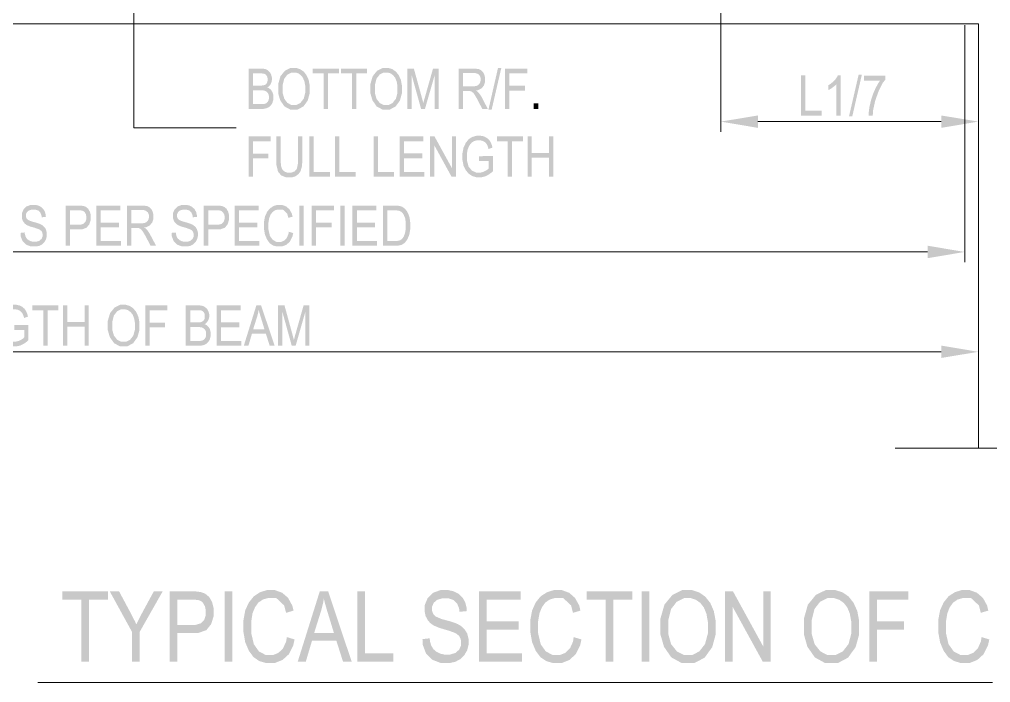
# Model space of a CAD drawing. Header units: millimetres. Extents: x 51.5 to 74.8, y 0.8 to 17.2.
# Drawn here: x 69.098 to 70.633, y 9.421 to 10.468 of the extents above; entities that cross this region are included whole.
import ezdxf

# ---------------------------------------------------------------- set-up
doc = ezdxf.new("R2010")
doc.units = ezdxf.units.MM
doc.layers.add('PDF_Geomertry', color=7, linetype='Continuous')
doc.layers.add('PDF_Solid Fills', color=7, linetype='Continuous')

msp = doc.modelspace()

# ---------------------------------------------------------------- hatches: boundary and pattern name
at = {"layer": 'PDF_Solid Fills', "transparency": 33554559}
h = msp.add_hatch(color=256, dxfattribs=at)
h.paths.add_polyline_path([(69.4604, 10.3269), (69.4604, 10.3905), (69.48, 10.3905), (69.4829, 10.3905), (69.4876, 10.3897), (69.4894, 10.3887), (69.4911, 10.3877), (69.494, 10.3849), (69.495, 10.383), (69.4961, 10.3811), (69.4972, 10.3766), (69.4972, 10.3743), (69.4972, 10.3722), (69.4963, 10.3681), (69.4954, 10.3665), (69.4944, 10.3647), (69.4916, 10.3619), (69.49, 10.3608), (69.4922, 10.3599), (69.4958, 10.3572), (69.497, 10.3552), (69.4983, 10.3531), (69.4997, 10.3483), (69.4997, 10.3454), (69.4997, 10.3424), (69.4984, 10.3374), (69.4973, 10.3352), (69.4961, 10.3331), (69.493, 10.3299), (69.4909, 10.329), (69.489, 10.328), (69.4836, 10.3269), (69.4802, 10.3269)])
h.paths.add_polyline_path([(69.4672, 10.3345), (69.4802, 10.3345), (69.4823, 10.3345), (69.4855, 10.3348), (69.4865, 10.3352), (69.488, 10.3358), (69.4902, 10.3377), (69.4911, 10.339), (69.4918, 10.3402), (69.4926, 10.3434), (69.4926, 10.3454), (69.4926, 10.3472), (69.4919, 10.3502), (69.4911, 10.3515), (69.4904, 10.3527), (69.4884, 10.3545), (69.4872, 10.3551), (69.4859, 10.3558), (69.4819, 10.3563), (69.4793, 10.3563), (69.4672, 10.3563)])
h.paths.add_polyline_path([(69.4672, 10.3638), (69.4786, 10.3638), (69.4808, 10.3638), (69.4838, 10.3641), (69.4848, 10.3644), (69.4862, 10.3648), (69.4883, 10.3663), (69.489, 10.3674), (69.4897, 10.3686), (69.4904, 10.3715), (69.4904, 10.3733), (69.4904, 10.3751), (69.4898, 10.3779), (69.4891, 10.379), (69.4884, 10.3801), (69.4866, 10.3818), (69.4855, 10.3822), (69.4845, 10.3826), (69.4805, 10.383), (69.4777, 10.383), (69.4672, 10.383)])
h = msp.add_hatch(color=256, dxfattribs=at)
h.paths.add_polyline_path([(69.5072, 10.3579), (69.5072, 10.3661), (69.5108, 10.3786), (69.5143, 10.3829), (69.5179, 10.3873), (69.5268, 10.3916), (69.5322, 10.3916), (69.5357, 10.3916), (69.5419, 10.3897), (69.5447, 10.3877), (69.5476, 10.3858), (69.552, 10.3801), (69.5537, 10.3763), (69.5554, 10.3727), (69.557, 10.3638), (69.557, 10.3587), (69.557, 10.3516), (69.5538, 10.3401), (69.5507, 10.3356), (69.547, 10.3308), (69.5379, 10.3259), (69.5322, 10.3259), (69.5263, 10.3259), (69.517, 10.3309), (69.5136, 10.3359), (69.5104, 10.3405), (69.5072, 10.3515)])
h.paths.add_polyline_path([(69.5143, 10.3577), (69.5143, 10.3519), (69.5169, 10.3429), (69.5194, 10.3395), (69.522, 10.3363), (69.5283, 10.333), (69.532, 10.333), (69.5359, 10.333), (69.5423, 10.3363), (69.5448, 10.3397), (69.5475, 10.3429), (69.55, 10.3526), (69.55, 10.3588), (69.55, 10.363), (69.5487, 10.3704), (69.5473, 10.3736), (69.5463, 10.3761), (69.5433, 10.3799), (69.5412, 10.3815), (69.5391, 10.383), (69.5347, 10.3844), (69.5322, 10.3844), (69.5283, 10.3844), (69.5219, 10.3812), (69.5193, 10.3779), (69.5168, 10.3747), (69.5143, 10.3647)])
for points in [[(69.5791, 10.3269), (69.5791, 10.383), (69.5619, 10.383), (69.5619, 10.3905), (69.6033, 10.3905), (69.6033, 10.383), (69.5861, 10.383), (69.5861, 10.3269)], [(69.6236, 10.3269), (69.6236, 10.383), (69.6065, 10.383), (69.6065, 10.3905), (69.6477, 10.3905), (69.6477, 10.383), (69.6305, 10.383), (69.6305, 10.3269)], [(69.7112, 10.3269), (69.7112, 10.3905), (69.7216, 10.3905), (69.734, 10.3455), (69.7365, 10.3361), (69.7369, 10.3379), (69.7383, 10.343), (69.7393, 10.3463), (69.7518, 10.3905), (69.7609, 10.3905), (69.7609, 10.3269), (69.7544, 10.3269), (69.7544, 10.3801), (69.7391, 10.3269), (69.733, 10.3269), (69.7179, 10.3811), (69.7179, 10.3269)], [(69.8658, 10.3269), (69.8658, 10.3905), (69.9009, 10.3905), (69.9009, 10.383), (69.8726, 10.383), (69.8726, 10.3634), (69.897, 10.3634), (69.897, 10.3559), (69.8726, 10.3559), (69.8726, 10.3269)], [(70.3333, 10.3165), (70.3333, 10.3799), (70.3402, 10.3799), (70.3402, 10.324), (70.3659, 10.324), (70.3659, 10.3165)], [(70.3957, 10.3165), (70.3893, 10.3165), (70.3893, 10.3662), (70.3882, 10.3648), (70.3851, 10.3622), (70.3833, 10.3609), (70.3815, 10.3595), (70.378, 10.3574), (70.3765, 10.3568), (70.3765, 10.3644), (70.3791, 10.3659), (70.3837, 10.3695), (70.3858, 10.3718), (70.3879, 10.374), (70.3907, 10.3781), (70.3915, 10.3802), (70.3957, 10.3802)], [(70.4327, 10.3716), (70.4327, 10.3793), (70.4665, 10.3793), (70.4665, 10.3731), (70.4626, 10.3683), (70.4561, 10.3555), (70.4532, 10.3476), (70.4504, 10.3397), (70.447, 10.3241), (70.4466, 10.3165), (70.44, 10.3165), (70.4401, 10.3204), (70.4413, 10.3297), (70.4426, 10.3351), (70.4437, 10.3404), (70.447, 10.3505), (70.4491, 10.3552), (70.4512, 10.3601), (70.4558, 10.3683), (70.4582, 10.3716)], [(69.4604, 10.2199), (69.4604, 10.2836), (69.4955, 10.2836), (69.4955, 10.2759), (69.4672, 10.2759), (69.4672, 10.2563), (69.4918, 10.2563), (69.4918, 10.2488), (69.4672, 10.2488), (69.4672, 10.2199)], [(69.5384, 10.2836), (69.5452, 10.2836), (69.5452, 10.2468), (69.5452, 10.2422), (69.5444, 10.2345), (69.5434, 10.2316), (69.5426, 10.2287), (69.5393, 10.224), (69.5369, 10.2223), (69.5345, 10.2205), (69.5286, 10.2188), (69.5248, 10.2188), (69.5197, 10.2188), (69.512, 10.2219), (69.5094, 10.2249), (69.5069, 10.228), (69.5043, 10.239), (69.5043, 10.2468), (69.5043, 10.2836), (69.5112, 10.2836), (69.5112, 10.2468), (69.5112, 10.2424), (69.5119, 10.2362), (69.5125, 10.2343), (69.5132, 10.2323), (69.5154, 10.2294), (69.5169, 10.2284), (69.5184, 10.2274), (69.5222, 10.2263), (69.5244, 10.2263), (69.528, 10.2263), (69.5334, 10.2284), (69.5351, 10.2305), (69.5368, 10.2326), (69.5384, 10.2408), (69.5384, 10.2468)], [(69.5565, 10.2199), (69.5565, 10.2836), (69.5634, 10.2836), (69.5634, 10.2274), (69.5891, 10.2274), (69.5891, 10.2199)], [(69.597, 10.2199), (69.597, 10.2836), (69.6038, 10.2836), (69.6038, 10.2274), (69.6297, 10.2274), (69.6297, 10.2199)], [(69.6579, 10.2199), (69.6579, 10.2836), (69.6647, 10.2836), (69.6647, 10.2274), (69.6904, 10.2274), (69.6904, 10.2199)], [(69.699, 10.2199), (69.699, 10.2836), (69.7366, 10.2836), (69.7366, 10.2759), (69.7058, 10.2759), (69.7058, 10.2566), (69.7347, 10.2566), (69.7347, 10.2491), (69.7058, 10.2491), (69.7058, 10.2274), (69.7379, 10.2274), (69.7379, 10.2199)], [(69.747, 10.2199), (69.747, 10.2836), (69.7541, 10.2836), (69.7816, 10.2336), (69.7816, 10.2836), (69.7882, 10.2836), (69.7882, 10.2199), (69.7811, 10.2199), (69.7537, 10.2698), (69.7537, 10.2199)], [(69.8244, 10.2448), (69.8244, 10.2523), (69.8465, 10.2524), (69.8465, 10.2287), (69.844, 10.2263), (69.8387, 10.2226), (69.8361, 10.2213), (69.8333, 10.2201), (69.8277, 10.2188), (69.8248, 10.2188), (69.8211, 10.2188), (69.8143, 10.2208), (69.8112, 10.2226), (69.8083, 10.2245), (69.8036, 10.2301), (69.8018, 10.2338), (69.8, 10.2374), (69.7983, 10.2462), (69.7983, 10.2513), (69.7983, 10.2566), (69.8, 10.2656), (69.8018, 10.2695), (69.8036, 10.2734), (69.8082, 10.2791), (69.8109, 10.2809), (69.8138, 10.2827), (69.8205, 10.2845), (69.8244, 10.2845), (69.8273, 10.2845), (69.8323, 10.2836), (69.8344, 10.2824), (69.8366, 10.2813), (69.8401, 10.2784), (69.8415, 10.2765), (69.8429, 10.2745), (69.845, 10.2691), (69.8457, 10.2658), (69.8395, 10.2637), (69.8388, 10.2663), (69.8373, 10.2704), (69.8363, 10.2716), (69.8354, 10.273), (69.8329, 10.2751), (69.8313, 10.2759), (69.8297, 10.2766), (69.8262, 10.2774), (69.8243, 10.2774), (69.8213, 10.2774), (69.8165, 10.2761), (69.8144, 10.2747), (69.8125, 10.2733), (69.8091, 10.269), (69.8079, 10.2661), (69.8066, 10.2631), (69.8054, 10.2561), (69.8054, 10.2519), (69.8054, 10.2455), (69.808, 10.2359), (69.8107, 10.2327), (69.8133, 10.2295), (69.8204, 10.2263), (69.8245, 10.2263), (69.8266, 10.2263), (69.8308, 10.2274), (69.833, 10.2284), (69.8351, 10.2294), (69.8386, 10.2316), (69.8398, 10.233), (69.8398, 10.2448)], [(69.87, 10.2199), (69.87, 10.2759), (69.8527, 10.2759), (69.8527, 10.2836), (69.894, 10.2836), (69.894, 10.2759), (69.8768, 10.2759), (69.8768, 10.2199)], [(69.9011, 10.2199), (69.9011, 10.2836), (69.9079, 10.2836), (69.9079, 10.2574), (69.9351, 10.2574), (69.9351, 10.2836), (69.9419, 10.2836), (69.9419, 10.2199), (69.9351, 10.2199), (69.9351, 10.2499), (69.9079, 10.2499), (69.9079, 10.2199)], [(69.1001, 10.1312), (69.1066, 10.1319), (69.1069, 10.1293), (69.1082, 10.1252), (69.109, 10.1237), (69.11, 10.1222), (69.1126, 10.1199), (69.1143, 10.119), (69.1159, 10.1181), (69.1198, 10.1172), (69.122, 10.1172), (69.1251, 10.1172), (69.1298, 10.1187), (69.1316, 10.1202), (69.1333, 10.1218), (69.135, 10.1256), (69.135, 10.128), (69.135, 10.1294), (69.1344, 10.1319), (69.1337, 10.133), (69.1332, 10.134), (69.1312, 10.1358), (69.13, 10.1365), (69.1287, 10.137), (69.1233, 10.139), (69.1193, 10.1402), (69.1155, 10.1412), (69.1102, 10.1434), (69.1087, 10.1445), (69.1072, 10.1456), (69.1047, 10.1484), (69.1038, 10.1501), (69.103, 10.1519), (69.1022, 10.1556), (69.1022, 10.1579), (69.1022, 10.1618), (69.1047, 10.168), (69.107, 10.1705), (69.1095, 10.1729), (69.1163, 10.1754), (69.1205, 10.1754), (69.1234, 10.1754), (69.1286, 10.1743), (69.1307, 10.1731), (69.1329, 10.1719), (69.1362, 10.1687), (69.1375, 10.1665), (69.1387, 10.1644), (69.14, 10.1593), (69.1401, 10.1565), (69.1334, 10.1558), (69.1332, 10.1588), (69.1313, 10.1634), (69.1297, 10.1649), (69.1282, 10.1665), (69.1237, 10.1679), (69.1208, 10.1679), (69.1179, 10.1679), (69.1134, 10.1666), (69.1118, 10.1654), (69.1102, 10.164), (69.1087, 10.1606), (69.1087, 10.1586), (69.1087, 10.1566), (69.1098, 10.1536), (69.1111, 10.1526), (69.1122, 10.1515), (69.1172, 10.1494), (69.1212, 10.1483), (69.1251, 10.1473), (69.1305, 10.1454), (69.132, 10.1447), (69.1344, 10.1434), (69.138, 10.1402), (69.1393, 10.1383), (69.1404, 10.1363), (69.1416, 10.1315), (69.1416, 10.1288), (69.1416, 10.1261), (69.1404, 10.1211), (69.1391, 10.1188), (69.1379, 10.1166), (69.1343, 10.1131), (69.1322, 10.112), (69.13, 10.1108), (69.1247, 10.1097), (69.1215, 10.1097), (69.1166, 10.1097), (69.109, 10.1126), (69.1061, 10.1155), (69.1033, 10.1184), (69.1002, 10.1262)], [(69.22, 10.1108), (69.22, 10.1743), (69.2576, 10.1743), (69.2576, 10.1668), (69.2269, 10.1668), (69.2269, 10.1473), (69.2557, 10.1473), (69.2557, 10.1398), (69.2269, 10.1398), (69.2269, 10.1183), (69.2588, 10.1183), (69.2588, 10.1108)], [(69.3388, 10.1312), (69.3454, 10.1319), (69.3457, 10.1293), (69.3468, 10.1252), (69.3477, 10.1237), (69.3487, 10.1222), (69.3513, 10.1199), (69.353, 10.119), (69.3547, 10.1181), (69.3586, 10.1172), (69.3607, 10.1172), (69.3638, 10.1172), (69.3686, 10.1187), (69.3702, 10.1202), (69.372, 10.1218), (69.3737, 10.1256), (69.3737, 10.128), (69.3737, 10.1294), (69.373, 10.1319), (69.3725, 10.133), (69.3718, 10.134), (69.37, 10.1358), (69.3687, 10.1365), (69.3675, 10.137), (69.362, 10.139), (69.3579, 10.1402), (69.3543, 10.1412), (69.349, 10.1434), (69.3475, 10.1445), (69.3459, 10.1456), (69.3434, 10.1484), (69.3426, 10.1501), (69.3418, 10.1519), (69.3408, 10.1556), (69.3408, 10.1579), (69.3408, 10.1618), (69.3433, 10.168), (69.3458, 10.1705), (69.3483, 10.1729), (69.3551, 10.1754), (69.3593, 10.1754), (69.3622, 10.1754), (69.3673, 10.1743), (69.3694, 10.1731), (69.3716, 10.1719), (69.375, 10.1687), (69.3762, 10.1665), (69.3775, 10.1644), (69.3787, 10.1593), (69.3787, 10.1565), (69.3722, 10.1558), (69.3719, 10.1588), (69.3701, 10.1634), (69.3684, 10.1649), (69.3669, 10.1665), (69.3623, 10.1679), (69.3595, 10.1679), (69.3566, 10.1679), (69.352, 10.1666), (69.3505, 10.1654), (69.349, 10.164), (69.3475, 10.1606), (69.3475, 10.1586), (69.3475, 10.1566), (69.3486, 10.1536), (69.3497, 10.1526), (69.3508, 10.1515), (69.3559, 10.1494), (69.36, 10.1483), (69.3637, 10.1473), (69.3691, 10.1454), (69.3708, 10.1447), (69.3732, 10.1434), (69.3768, 10.1402), (69.378, 10.1383), (69.3791, 10.1363), (69.3804, 10.1315), (69.3804, 10.1288), (69.3804, 10.1261), (69.3791, 10.1211), (69.3779, 10.1188), (69.3765, 10.1166), (69.373, 10.1131), (69.3708, 10.112), (69.3687, 10.1108), (69.3633, 10.1097), (69.3602, 10.1097), (69.3554, 10.1097), (69.3477, 10.1126), (69.3448, 10.1155), (69.3419, 10.1184), (69.339, 10.1262)], [(69.4384, 10.1108), (69.4384, 10.1743), (69.4762, 10.1743), (69.4762, 10.1668), (69.4454, 10.1668), (69.4454, 10.1473), (69.4741, 10.1473), (69.4741, 10.1398), (69.4454, 10.1398), (69.4454, 10.1183), (69.4773, 10.1183), (69.4773, 10.1108)], [(69.524, 10.133), (69.5309, 10.1309), (69.5297, 10.1255), (69.5257, 10.1176), (69.5229, 10.1149), (69.52, 10.1123), (69.513, 10.1097), (69.5088, 10.1097), (69.5052, 10.1097), (69.499, 10.1113), (69.4965, 10.1131), (69.4938, 10.1149), (69.4897, 10.1206), (69.488, 10.1245), (69.4863, 10.1284), (69.4847, 10.1376), (69.4847, 10.143), (69.4847, 10.1481), (69.4863, 10.157), (69.488, 10.1606), (69.4897, 10.1644), (69.4941, 10.1698), (69.4969, 10.1716), (69.4997, 10.1736), (69.5059, 10.1754), (69.5094, 10.1754), (69.5132, 10.1754), (69.5197, 10.173), (69.5225, 10.1706), (69.5251, 10.1683), (69.5288, 10.1615), (69.53, 10.1569), (69.5233, 10.1549), (69.5215, 10.1616), (69.5145, 10.1681), (69.5093, 10.1681), (69.5066, 10.1681), (69.5022, 10.1669), (69.5002, 10.1655), (69.4983, 10.1641), (69.4952, 10.1601), (69.4941, 10.1572), (69.493, 10.1544), (69.4918, 10.1473), (69.4918, 10.143), (69.4918, 10.1365), (69.4941, 10.1266), (69.4963, 10.1233), (69.4987, 10.1201), (69.5048, 10.1168), (69.5087, 10.1168), (69.5115, 10.1168), (69.5163, 10.1188), (69.5184, 10.1208), (69.5205, 10.1229), (69.5233, 10.129)], [(69.5601, 10.1108), (69.5601, 10.1743), (69.5954, 10.1743), (69.5954, 10.1668), (69.567, 10.1668), (69.567, 10.1472), (69.5915, 10.1472), (69.5915, 10.1397), (69.567, 10.1397), (69.567, 10.1108)], [(69.6245, 10.1108), (69.6245, 10.1743), (69.6622, 10.1743), (69.6622, 10.1668), (69.6315, 10.1668), (69.6315, 10.1473), (69.6602, 10.1473), (69.6602, 10.1398), (69.6315, 10.1398), (69.6315, 10.1183), (69.6634, 10.1183), (69.6634, 10.1108)], [(69.0905, 9.978), (69.0905, 9.9855), (69.1126, 9.9856), (69.1126, 9.9619), (69.1101, 9.9594), (69.1048, 9.9558), (69.1022, 9.9545), (69.0994, 9.9533), (69.0938, 9.952), (69.0909, 9.952), (69.0872, 9.952), (69.0804, 9.954), (69.0773, 9.9558), (69.0744, 9.9577), (69.0697, 9.9633), (69.0679, 9.967), (69.0661, 9.9706), (69.0644, 9.9794), (69.0644, 9.9845), (69.0644, 9.9898), (69.0662, 9.9988), (69.0679, 10.0027), (69.0697, 10.0066), (69.0743, 10.0123), (69.077, 10.0141), (69.08, 10.0159), (69.0866, 10.0177), (69.0905, 10.0177), (69.0934, 10.0177), (69.0984, 10.0166), (69.1005, 10.0156), (69.1027, 10.0145), (69.1062, 10.0116), (69.1076, 10.0097), (69.109, 10.0076), (69.1111, 10.0023), (69.1118, 9.999), (69.1057, 9.9968), (69.105, 9.9995), (69.1034, 10.0036), (69.1025, 10.0048), (69.1015, 10.0062), (69.099, 10.0083), (69.0975, 10.009), (69.0958, 10.0098), (69.0923, 10.0105), (69.0904, 10.0105), (69.0875, 10.0105), (69.0826, 10.0091), (69.0805, 10.0079), (69.0786, 10.0065), (69.0752, 10.0022), (69.074, 9.9993), (69.0727, 9.9963), (69.0715, 9.9893), (69.0715, 9.9851), (69.0715, 9.9787), (69.0741, 9.9691), (69.0768, 9.9659), (69.0794, 9.9627), (69.0865, 9.9595), (69.0907, 9.9595), (69.0927, 9.9595), (69.0969, 9.9605), (69.0991, 9.9615), (69.1012, 9.9624), (69.1047, 9.9648), (69.1059, 9.9662), (69.1059, 9.978)], [(69.1361, 9.9531), (69.1361, 10.0091), (69.1188, 10.0091), (69.1188, 10.0166), (69.1601, 10.0166), (69.1601, 10.0091), (69.1429, 10.0091), (69.1429, 9.9531)], [(69.1672, 9.9531), (69.1672, 10.0166), (69.174, 10.0166), (69.174, 9.9905), (69.2012, 9.9905), (69.2012, 10.0166), (69.208, 10.0166), (69.208, 9.9531), (69.2012, 9.9531), (69.2012, 9.983), (69.174, 9.983), (69.174, 9.9531)], [(69.2972, 9.9531), (69.2972, 10.0166), (69.3323, 10.0166), (69.3323, 10.0091), (69.3041, 10.0091), (69.3041, 9.9895), (69.3286, 9.9895), (69.3286, 9.982), (69.3041, 9.982), (69.3041, 9.9531)], [(69.4101, 9.9531), (69.4101, 10.0166), (69.4479, 10.0166), (69.4479, 10.0091), (69.417, 10.0091), (69.417, 9.9898), (69.4458, 9.9898), (69.4458, 9.9822), (69.417, 9.9822), (69.417, 9.9606), (69.449, 9.9606), (69.449, 9.9531)], [(69.5069, 9.9531), (69.5069, 10.0166), (69.5172, 10.0166), (69.5295, 9.9716), (69.532, 9.9622), (69.5325, 9.964), (69.5338, 9.9691), (69.5348, 9.9724), (69.5473, 10.0166), (69.5566, 10.0166), (69.5566, 9.9531), (69.55, 9.9531), (69.55, 10.0062), (69.5348, 9.9531), (69.5286, 9.9531), (69.5136, 10.0073), (69.5136, 9.9531)], [(69.1961, 9.454), (69.1961, 9.552), (69.1661, 9.552), (69.1661, 9.5652), (69.2383, 9.5652), (69.2383, 9.552), (69.2082, 9.552), (69.2082, 9.454)], [(69.2763, 9.454), (69.2763, 9.5011), (69.2411, 9.5652), (69.2558, 9.5652), (69.2737, 9.5318), (69.2763, 9.5268), (69.2811, 9.5174), (69.283, 9.513), (69.2851, 9.5173), (69.2901, 9.5272), (69.293, 9.5326), (69.3107, 9.5652), (69.3247, 9.5652), (69.2883, 9.5011), (69.2883, 9.454)], [(69.5209, 9.493), (69.533, 9.4893), (69.5311, 9.4799), (69.524, 9.4659), (69.519, 9.4613), (69.5138, 9.4568), (69.5016, 9.452), (69.4944, 9.452), (69.4882, 9.452), (69.4772, 9.4552), (69.4727, 9.4583), (69.4683, 9.4613), (69.4609, 9.4713), (69.458, 9.4781), (69.4551, 9.4849), (69.4523, 9.5011), (69.4523, 9.5104), (69.4523, 9.5195), (69.4551, 9.5351), (69.458, 9.5415), (69.4609, 9.5477), (69.4687, 9.5574), (69.4736, 9.5606), (69.4784, 9.5638), (69.4894, 9.5672), (69.4954, 9.5672), (69.502, 9.5672), (69.5134, 9.563), (69.5182, 9.559), (69.5229, 9.5548), (69.5295, 9.5427), (69.5315, 9.5348), (69.5197, 9.5313), (69.5166, 9.543), (69.5044, 9.5545), (69.4952, 9.5545), (69.4907, 9.5545), (69.4827, 9.5522), (69.4794, 9.5498), (69.4759, 9.5476), (69.4707, 9.5402), (69.4686, 9.5354), (69.4666, 9.5304), (69.4647, 9.5179), (69.4647, 9.5104), (69.4647, 9.499), (69.4687, 9.4818), (69.4727, 9.4761), (69.4768, 9.4704), (69.4875, 9.4647), (69.4941, 9.4647), (69.4991, 9.4647), (69.5076, 9.4681), (69.5112, 9.4716), (69.5148, 9.4752), (69.5197, 9.4858)], [(69.6322, 9.454), (69.6322, 9.5652), (69.6443, 9.5652), (69.6443, 9.4672), (69.6893, 9.4672), (69.6893, 9.454)], [(69.7352, 9.4898), (69.7466, 9.4911), (69.747, 9.4865), (69.7491, 9.4793), (69.7508, 9.4768), (69.7523, 9.4741), (69.757, 9.4699), (69.76, 9.4684), (69.763, 9.4669), (69.7697, 9.4654), (69.7734, 9.4654), (69.7788, 9.4654), (69.7873, 9.468), (69.7902, 9.4706), (69.7932, 9.4733), (69.7962, 9.4801), (69.7962, 9.4843), (69.7962, 9.4868), (69.7951, 9.4911), (69.794, 9.4929), (69.793, 9.4948), (69.7897, 9.4977), (69.7875, 9.499), (69.7854, 9.5001), (69.7759, 9.5034), (69.7686, 9.5055), (69.7622, 9.5074), (69.753, 9.5112), (69.7502, 9.5131), (69.7475, 9.5151), (69.7433, 9.5199), (69.7418, 9.523), (69.7402, 9.5259), (69.7387, 9.5327), (69.7387, 9.5365), (69.7387, 9.5433), (69.7432, 9.5543), (69.7475, 9.5586), (69.7518, 9.5629), (69.7636, 9.5672), (69.7709, 9.5672), (69.7761, 9.5672), (69.785, 9.5651), (69.7887, 9.5631), (69.7926, 9.5611), (69.7984, 9.5554), (69.8007, 9.5516), (69.8027, 9.5479), (69.805, 9.539), (69.8051, 9.534), (69.7936, 9.5329), (69.793, 9.5383), (69.7898, 9.5462), (69.787, 9.5488), (69.7843, 9.5515), (69.7763, 9.5541), (69.7713, 9.5541), (69.7662, 9.5541), (69.7584, 9.5518), (69.7557, 9.5495), (69.753, 9.5472), (69.7504, 9.5413), (69.7504, 9.5376), (69.7504, 9.5343), (69.7523, 9.5291), (69.7543, 9.5272), (69.7562, 9.5254), (69.7651, 9.5216), (69.772, 9.5197), (69.7788, 9.5179), (69.7883, 9.5147), (69.7911, 9.5134), (69.7952, 9.5112), (69.8015, 9.5056), (69.8037, 9.5022), (69.8058, 9.4987), (69.8079, 9.4904), (69.8079, 9.4856), (69.8079, 9.4808), (69.8057, 9.472), (69.8034, 9.4681), (69.8012, 9.4643), (69.7951, 9.4583), (69.7912, 9.4562), (69.7873, 9.4541), (69.7782, 9.452), (69.7727, 9.452), (69.7643, 9.452), (69.7508, 9.4572), (69.7457, 9.4623), (69.7407, 9.4673), (69.7355, 9.4812)], [(69.8245, 9.454), (69.8245, 9.5652), (69.8905, 9.5652), (69.8905, 9.552), (69.8366, 9.552), (69.8366, 9.5181), (69.887, 9.5181), (69.887, 9.5049), (69.8366, 9.5049), (69.8366, 9.4672), (69.8926, 9.4672), (69.8926, 9.454)], [(69.9741, 9.493), (69.9863, 9.4893), (69.9843, 9.4799), (69.9773, 9.4659), (69.9722, 9.4613), (69.9672, 9.4568), (69.955, 9.452), (69.9477, 9.452), (69.9413, 9.452), (69.9305, 9.4552), (69.9261, 9.4583), (69.9215, 9.4613), (69.9141, 9.4713), (69.9113, 9.4781), (69.9084, 9.4849), (69.9055, 9.5011), (69.9055, 9.5104), (69.9055, 9.5195), (69.9084, 9.5351), (69.9113, 9.5415), (69.9141, 9.5477), (69.9219, 9.5574), (69.9269, 9.5606), (69.9318, 9.5638), (69.9427, 9.5672), (69.9487, 9.5672), (69.9554, 9.5672), (69.9668, 9.563), (69.9715, 9.559), (69.9762, 9.5548), (69.9829, 9.5427), (69.9847, 9.5348), (69.9729, 9.5313), (69.97, 9.543), (69.9576, 9.5545), (69.9484, 9.5545), (69.9438, 9.5545), (69.9359, 9.5522), (69.9326, 9.5498), (69.9293, 9.5476), (69.924, 9.5402), (69.9219, 9.5354), (69.92, 9.5304), (69.9179, 9.5179), (69.9179, 9.5104), (69.9179, 9.499), (69.9219, 9.4818), (69.9259, 9.4761), (69.93, 9.4704), (69.9408, 9.4647), (69.9475, 9.4647), (69.9525, 9.4647), (69.9609, 9.4681), (69.9645, 9.4716), (69.9682, 9.4752), (69.973, 9.4858)], [(70.0247, 9.454), (70.0247, 9.552), (69.9945, 9.552), (69.9945, 9.5652), (70.0668, 9.5652), (70.0668, 9.552), (70.0366, 9.552), (70.0366, 9.454)], [(70.2134, 9.454), (70.2134, 9.5652), (70.2258, 9.5652), (70.2737, 9.4779), (70.2737, 9.5652), (70.2854, 9.5652), (70.2854, 9.454), (70.2729, 9.454), (70.225, 9.5412), (70.225, 9.454)], [(70.4412, 9.454), (70.4412, 9.5652), (70.5029, 9.5652), (70.5029, 9.552), (70.4533, 9.552), (70.4533, 9.5177), (70.4962, 9.5177), (70.4962, 9.5045), (70.4533, 9.5045), (70.4533, 9.454)], [(70.6186, 9.493), (70.6307, 9.4893), (70.6287, 9.4799), (70.6216, 9.4659), (70.6166, 9.4613), (70.6116, 9.4568), (70.5994, 9.452), (70.5922, 9.452), (70.5858, 9.452), (70.575, 9.4552), (70.5705, 9.4583), (70.5659, 9.4613), (70.5586, 9.4713), (70.5557, 9.4781), (70.5529, 9.4849), (70.55, 9.5011), (70.55, 9.5104), (70.55, 9.5195), (70.5529, 9.5351), (70.5557, 9.5415), (70.5586, 9.5477), (70.5663, 9.5574), (70.5712, 9.5606), (70.5762, 9.5638), (70.587, 9.5672), (70.5932, 9.5672), (70.5998, 9.5672), (70.6111, 9.563), (70.6159, 9.559), (70.6207, 9.5548), (70.6273, 9.5427), (70.6291, 9.5348), (70.6173, 9.5313), (70.6143, 9.543), (70.602, 9.5545), (70.5929, 9.5545), (70.5883, 9.5545), (70.5804, 9.5522), (70.577, 9.5498), (70.5737, 9.5476), (70.5683, 9.5402), (70.5663, 9.5354), (70.5644, 9.5304), (70.5623, 9.5179), (70.5623, 9.5104), (70.5623, 9.499), (70.5663, 9.4818), (70.5704, 9.4761), (70.5744, 9.4704), (70.5852, 9.4647), (70.5919, 9.4647), (70.5968, 9.4647), (70.6054, 9.4681), (70.609, 9.4716), (70.6126, 9.4752), (70.6173, 9.4858)]]:
    msp.add_hatch(color=256, dxfattribs=at).paths.add_polyline_path(points)
h = msp.add_hatch(color=256, dxfattribs=at)
h.paths.add_polyline_path([(69.6529, 10.3579), (69.6529, 10.3661), (69.6565, 10.3786), (69.66, 10.3829), (69.6636, 10.3873), (69.6725, 10.3916), (69.6779, 10.3916), (69.6813, 10.3916), (69.6876, 10.3897), (69.6904, 10.3877), (69.6933, 10.3858), (69.6977, 10.3801), (69.6994, 10.3763), (69.7011, 10.3727), (69.7027, 10.3638), (69.7027, 10.3587), (69.7027, 10.3516), (69.6995, 10.3401), (69.6963, 10.3356), (69.6927, 10.3308), (69.6836, 10.3259), (69.6777, 10.3259), (69.672, 10.3259), (69.6627, 10.3309), (69.6593, 10.3359), (69.6561, 10.3405), (69.6529, 10.3515)])
h.paths.add_polyline_path([(69.66, 10.3577), (69.66, 10.3519), (69.6625, 10.3429), (69.6651, 10.3395), (69.6677, 10.3363), (69.674, 10.333), (69.6777, 10.333), (69.6816, 10.333), (69.688, 10.3363), (69.6905, 10.3397), (69.6932, 10.3429), (69.6957, 10.3526), (69.6957, 10.3588), (69.6957, 10.363), (69.6944, 10.3704), (69.693, 10.3736), (69.692, 10.3761), (69.689, 10.3799), (69.6869, 10.3815), (69.6848, 10.383), (69.6804, 10.3844), (69.6779, 10.3844), (69.674, 10.3844), (69.6675, 10.3812), (69.665, 10.3779), (69.6625, 10.3747), (69.66, 10.3647)])
h = msp.add_hatch(color=256, dxfattribs=at)
h.paths.add_polyline_path([(69.7925, 10.3269), (69.7925, 10.3905), (69.8155, 10.3905), (69.8191, 10.3905), (69.8245, 10.3897), (69.8262, 10.3887), (69.828, 10.3879), (69.8308, 10.3849), (69.8319, 10.3829), (69.833, 10.3808), (69.8341, 10.3759), (69.8341, 10.3733), (69.8341, 10.3697), (69.8322, 10.3638), (69.8304, 10.3616), (69.8284, 10.3594), (69.823, 10.3565), (69.8194, 10.3559), (69.8209, 10.3551), (69.8232, 10.3533), (69.8238, 10.3524), (69.8254, 10.3505), (69.8282, 10.3465), (69.8293, 10.3443), (69.8384, 10.3269), (69.8297, 10.3269), (69.8227, 10.3402), (69.8207, 10.3441), (69.8176, 10.3493), (69.8166, 10.3506), (69.8157, 10.352), (69.8136, 10.3538), (69.8126, 10.3543), (69.8116, 10.3548), (69.809, 10.3552), (69.8073, 10.3552), (69.7993, 10.3552), (69.7993, 10.3269)])
h.paths.add_polyline_path([(69.7993, 10.3626), (69.8141, 10.3626), (69.8166, 10.3626), (69.8202, 10.3631), (69.8216, 10.3637), (69.8229, 10.3643), (69.8248, 10.3662), (69.8255, 10.3674), (69.8263, 10.3687), (69.827, 10.3716), (69.827, 10.3733), (69.827, 10.3756), (69.8257, 10.3794), (69.8243, 10.3808), (69.8227, 10.3822), (69.8186, 10.3836), (69.8158, 10.3836), (69.7993, 10.3836)])
h = msp.add_hatch(color=256, dxfattribs=at)
h.paths.add_polyline_path([(69.1712, 10.1108), (69.1712, 10.1743), (69.1909, 10.1743), (69.1944, 10.1743), (69.1995, 10.1737), (69.2011, 10.1731), (69.2034, 10.1723), (69.207, 10.1693), (69.2083, 10.1669), (69.2097, 10.1647), (69.2111, 10.1593), (69.2111, 10.1559), (69.2111, 10.1518), (69.2088, 10.1447), (69.2066, 10.142), (69.2044, 10.1393), (69.1969, 10.1366), (69.1915, 10.1366), (69.1782, 10.1366), (69.1782, 10.1108)])
h.paths.add_polyline_path([(69.1782, 10.1441), (69.1916, 10.1441), (69.1948, 10.1441), (69.1995, 10.1455), (69.2009, 10.1469), (69.2025, 10.1484), (69.204, 10.1527), (69.204, 10.1556), (69.204, 10.1576), (69.2033, 10.1608), (69.2025, 10.162), (69.2018, 10.1634), (69.2, 10.1652), (69.199, 10.1658), (69.1979, 10.1663), (69.1943, 10.1668), (69.1915, 10.1668), (69.1782, 10.1668)])
h = msp.add_hatch(color=256, dxfattribs=at)
h.paths.add_polyline_path([(69.2683, 10.1108), (69.2683, 10.1743), (69.2915, 10.1743), (69.2951, 10.1743), (69.3005, 10.1734), (69.3022, 10.1724), (69.3038, 10.1716), (69.3068, 10.1687), (69.3079, 10.1666), (69.309, 10.1645), (69.3101, 10.1597), (69.3101, 10.157), (69.3101, 10.1534), (69.3082, 10.1476), (69.3063, 10.1454), (69.3044, 10.1431), (69.299, 10.1402), (69.2954, 10.1397), (69.2969, 10.1388), (69.299, 10.137), (69.2998, 10.1362), (69.3013, 10.1343), (69.304, 10.1302), (69.3052, 10.128), (69.3143, 10.1108), (69.3057, 10.1108), (69.2987, 10.124), (69.2966, 10.1279), (69.2936, 10.133), (69.2926, 10.1344), (69.2915, 10.1358), (69.2895, 10.1376), (69.2886, 10.138), (69.2876, 10.1386), (69.285, 10.139), (69.2832, 10.139), (69.2752, 10.139), (69.2752, 10.1108)])
h.paths.add_polyline_path([(69.2752, 10.1463), (69.2901, 10.1463), (69.2926, 10.1463), (69.2962, 10.1469), (69.2975, 10.1474), (69.2987, 10.148), (69.3008, 10.1499), (69.3015, 10.1512), (69.3022, 10.1524), (69.303, 10.1554), (69.303, 10.157), (69.303, 10.1594), (69.3016, 10.1631), (69.3001, 10.1645), (69.2987, 10.1659), (69.2945, 10.1673), (69.2918, 10.1673), (69.2752, 10.1673)])
h = msp.add_hatch(color=256, dxfattribs=at)
h.paths.add_polyline_path([(69.3897, 10.1108), (69.3897, 10.1743), (69.4094, 10.1743), (69.4129, 10.1743), (69.418, 10.1737), (69.4195, 10.1731), (69.4219, 10.1723), (69.4255, 10.1693), (69.4268, 10.1669), (69.4282, 10.1647), (69.4295, 10.1593), (69.4295, 10.1559), (69.4295, 10.1518), (69.4273, 10.1447), (69.4251, 10.142), (69.4229, 10.1393), (69.4154, 10.1366), (69.41, 10.1366), (69.3966, 10.1366), (69.3966, 10.1108)])
h.paths.add_polyline_path([(69.3966, 10.1441), (69.4101, 10.1441), (69.4133, 10.1441), (69.418, 10.1455), (69.4195, 10.1469), (69.4209, 10.1484), (69.4225, 10.1527), (69.4225, 10.1556), (69.4225, 10.1576), (69.4218, 10.1608), (69.4209, 10.162), (69.4202, 10.1634), (69.4184, 10.1652), (69.4175, 10.1658), (69.4165, 10.1663), (69.4127, 10.1668), (69.41, 10.1668), (69.3966, 10.1668)])
h = msp.add_hatch(color=256, dxfattribs=at)
h.paths.add_polyline_path([(69.6729, 10.1108), (69.6729, 10.1743), (69.6908, 10.1743), (69.6941, 10.1743), (69.6993, 10.1737), (69.7009, 10.1731), (69.7033, 10.1723), (69.7072, 10.1695), (69.7088, 10.1676), (69.7105, 10.1655), (69.7132, 10.1605), (69.7141, 10.1574), (69.715, 10.1544), (69.7159, 10.147), (69.7159, 10.1429), (69.7159, 10.1374), (69.7144, 10.1283), (69.7127, 10.1245), (69.7112, 10.1208), (69.7072, 10.1154), (69.7047, 10.1138), (69.7022, 10.1123), (69.6957, 10.1108), (69.6916, 10.1108)])
h.paths.add_polyline_path([(69.6797, 10.1183), (69.6908, 10.1183), (69.6943, 10.1183), (69.6993, 10.1193), (69.7011, 10.1204), (69.7027, 10.1215), (69.7055, 10.1251), (69.7063, 10.1274), (69.7076, 10.1306), (69.7088, 10.1384), (69.7088, 10.143), (69.7088, 10.1477), (69.7076, 10.1554), (69.7062, 10.1581), (69.705, 10.1609), (69.7016, 10.1645), (69.6995, 10.1655), (69.6982, 10.1662), (69.6937, 10.1668), (69.6907, 10.1668), (69.6797, 10.1668)])
h = msp.add_hatch(color=256, dxfattribs=at)
h.paths.add_polyline_path([(69.238, 9.984), (69.238, 9.9922), (69.2416, 10.0047), (69.2452, 10.009), (69.2488, 10.0134), (69.2577, 10.0177), (69.263, 10.0177), (69.2665, 10.0177), (69.2727, 10.0158), (69.2757, 10.0138), (69.2784, 10.0119), (69.283, 10.0062), (69.2847, 10.0024), (69.2863, 9.9988), (69.288, 9.9899), (69.288, 9.9848), (69.288, 9.9777), (69.2847, 9.9662), (69.2815, 9.9618), (69.278, 9.9569), (69.2687, 9.952), (69.263, 9.952), (69.2572, 9.952), (69.248, 9.957), (69.2444, 9.962), (69.2412, 9.9666), (69.238, 9.9776)])
h.paths.add_polyline_path([(69.2451, 9.984), (69.2451, 9.978), (69.2477, 9.969), (69.2504, 9.9656), (69.2529, 9.9624), (69.2593, 9.9593), (69.263, 9.9593), (69.2668, 9.9593), (69.2732, 9.9624), (69.2758, 9.9658), (69.2783, 9.969), (69.2809, 9.9787), (69.2809, 9.9849), (69.2809, 9.9891), (69.2795, 9.9965), (69.2783, 9.9997), (69.2772, 10.0022), (69.2741, 10.0061), (69.272, 10.0076), (69.27, 10.0091), (69.2655, 10.0105), (69.2632, 10.0105), (69.2591, 10.0105), (69.2527, 10.0073), (69.2502, 10.0041), (69.2476, 10.0008), (69.2451, 9.9908)])
h = msp.add_hatch(color=256, dxfattribs=at)
h.paths.add_polyline_path([(69.3612, 9.9531), (69.3612, 10.0166), (69.3808, 10.0166), (69.3837, 10.0166), (69.3884, 10.0158), (69.3902, 10.0148), (69.3919, 10.0138), (69.3948, 10.0111), (69.3959, 10.0091), (69.397, 10.0072), (69.3982, 10.0029), (69.3982, 10.0005), (69.3982, 9.9983), (69.3972, 9.9943), (69.3962, 9.9926), (69.3952, 9.9908), (69.3926, 9.988), (69.3908, 9.9869), (69.3932, 9.9861), (69.3966, 9.9833), (69.398, 9.9813), (69.3993, 9.9793), (69.4005, 9.9744), (69.4005, 9.9715), (69.4005, 9.9687), (69.3994, 9.9636), (69.3982, 9.9613), (69.397, 9.9593), (69.3938, 9.9561), (69.3919, 9.9551), (69.39, 9.9541), (69.3845, 9.9531), (69.3811, 9.9531)])
h.paths.add_polyline_path([(69.3682, 9.9606), (69.3811, 9.9606), (69.3833, 9.9606), (69.3863, 9.9609), (69.3875, 9.9613), (69.3888, 9.9619), (69.3912, 9.9638), (69.3919, 9.9651), (69.3927, 9.9663), (69.3934, 9.9697), (69.3934, 9.9716), (69.3934, 9.9733), (69.3927, 9.9763), (69.392, 9.9776), (69.3912, 9.9788), (69.3893, 9.9806), (69.388, 9.9813), (69.3868, 9.9819), (69.3829, 9.9824), (69.3802, 9.9824), (69.3682, 9.9824)])
h.paths.add_polyline_path([(69.3682, 9.9899), (69.3794, 9.9899), (69.3816, 9.9899), (69.3848, 9.9902), (69.3857, 9.9905), (69.387, 9.9911), (69.3891, 9.9926), (69.3898, 9.9936), (69.3907, 9.9947), (69.3913, 9.9976), (69.3913, 9.9994), (69.3913, 10.0012), (69.3907, 10.004), (69.39, 10.0051), (69.3893, 10.0063), (69.3876, 10.0079), (69.3865, 10.0083), (69.3854, 10.0087), (69.3815, 10.0091), (69.3786, 10.0091), (69.3682, 10.0091)])
h = msp.add_hatch(color=256, dxfattribs=at)
h.paths.add_polyline_path([(69.4529, 9.9531), (69.4727, 10.0166), (69.4802, 10.0166), (69.5016, 9.9531), (69.4937, 9.9531), (69.4877, 9.9723), (69.4658, 9.9723), (69.4602, 9.9531)])
h.paths.add_polyline_path([(69.4677, 9.9791), (69.4855, 9.9791), (69.4801, 9.9968), (69.4788, 10.0008), (69.477, 10.0074), (69.4765, 10.0099), (69.4759, 10.0069), (69.4745, 10.0008), (69.4736, 9.9979)])
h = msp.add_hatch(color=256, dxfattribs=at)
h.paths.add_polyline_path([(69.3355, 9.454), (69.3355, 9.5652), (69.37, 9.5652), (69.3761, 9.5652), (69.385, 9.5641), (69.3879, 9.5631), (69.3918, 9.5616), (69.3982, 9.5563), (69.4005, 9.5524), (69.4027, 9.5486), (69.4051, 9.5388), (69.4051, 9.5331), (69.4051, 9.5256), (69.4013, 9.5134), (69.3975, 9.5087), (69.3937, 9.504), (69.3804, 9.4993), (69.3709, 9.4993), (69.3476, 9.4993), (69.3476, 9.454)])
h.paths.add_polyline_path([(69.3476, 9.5123), (69.3712, 9.5123), (69.3769, 9.5123), (69.3851, 9.5148), (69.3876, 9.5173), (69.3902, 9.5199), (69.3927, 9.5274), (69.3927, 9.5326), (69.3927, 9.5359), (69.3915, 9.5415), (69.3902, 9.5438), (69.389, 9.5462), (69.3859, 9.5495), (69.3841, 9.5504), (69.3823, 9.5512), (69.3758, 9.552), (69.3711, 9.552), (69.3476, 9.552)])
h = msp.add_hatch(color=256, dxfattribs=at)
h.paths.add_polyline_path([(69.538, 9.454), (69.5729, 9.5652), (69.5861, 9.5652), (69.6234, 9.454), (69.6097, 9.454), (69.599, 9.4876), (69.5607, 9.4876), (69.5508, 9.454)])
h.paths.add_polyline_path([(69.5641, 9.4997), (69.5952, 9.4997), (69.5858, 9.5305), (69.5836, 9.5376), (69.5804, 9.5491), (69.5793, 9.5536), (69.5784, 9.5481), (69.5759, 9.5376), (69.5743, 9.5323)])
h = msp.add_hatch(color=256, dxfattribs=at)
h.paths.add_polyline_path([(70.1112, 9.5081), (70.1112, 9.5223), (70.1175, 9.5443), (70.1237, 9.5519), (70.13, 9.5595), (70.1455, 9.5672), (70.155, 9.5672), (70.1609, 9.5672), (70.1719, 9.5637), (70.1769, 9.5604), (70.1819, 9.5569), (70.1898, 9.547), (70.1927, 9.5405), (70.1955, 9.534), (70.1984, 9.5184), (70.1984, 9.5095), (70.1984, 9.4972), (70.1929, 9.477), (70.1872, 9.4693), (70.1811, 9.4606), (70.1648, 9.452), (70.1548, 9.452), (70.1447, 9.452), (70.1284, 9.4609), (70.1223, 9.4697), (70.1168, 9.4776), (70.1112, 9.4969)])
h.paths.add_polyline_path([(70.1236, 9.5079), (70.1236, 9.4976), (70.128, 9.4818), (70.1326, 9.4761), (70.1372, 9.4704), (70.1483, 9.4647), (70.1547, 9.4647), (70.1613, 9.4647), (70.1726, 9.4704), (70.177, 9.4761), (70.1816, 9.4819), (70.1861, 9.4987), (70.1861, 9.5098), (70.1861, 9.517), (70.1838, 9.5298), (70.1815, 9.5355), (70.1797, 9.5398), (70.1743, 9.5468), (70.1707, 9.5494), (70.167, 9.5519), (70.1593, 9.5545), (70.155, 9.5545), (70.1482, 9.5545), (70.1368, 9.5488), (70.1325, 9.5431), (70.128, 9.5374), (70.1236, 9.5198)])
h = msp.add_hatch(color=256, dxfattribs=at)
h.paths.add_polyline_path([(70.3379, 9.5081), (70.3379, 9.5223), (70.3441, 9.5443), (70.3504, 9.5519), (70.3566, 9.5595), (70.3722, 9.5672), (70.3815, 9.5672), (70.3876, 9.5672), (70.3986, 9.5637), (70.4036, 9.5604), (70.4086, 9.5569), (70.4163, 9.547), (70.4193, 9.5405), (70.4222, 9.534), (70.4251, 9.5184), (70.4251, 9.5095), (70.4251, 9.4972), (70.4195, 9.477), (70.4138, 9.4693), (70.4077, 9.4606), (70.3915, 9.452), (70.3815, 9.452), (70.3713, 9.452), (70.3551, 9.4609), (70.349, 9.4697), (70.3434, 9.4776), (70.3379, 9.4969)])
h.paths.add_polyline_path([(70.3502, 9.5079), (70.3502, 9.4976), (70.3547, 9.4818), (70.3593, 9.4761), (70.3638, 9.4704), (70.3748, 9.4647), (70.3813, 9.4647), (70.388, 9.4647), (70.3993, 9.4704), (70.4037, 9.4761), (70.4083, 9.4819), (70.4127, 9.4987), (70.4127, 9.5098), (70.4127, 9.517), (70.4104, 9.5298), (70.4082, 9.5355), (70.4063, 9.5398), (70.4009, 9.5468), (70.3973, 9.5494), (70.3937, 9.5519), (70.3859, 9.5545), (70.3816, 9.5545), (70.3748, 9.5545), (70.3634, 9.5488), (70.359, 9.5431), (70.3545, 9.5374), (70.3502, 9.5198)])

# ---------------------------------------------------------------- linework, layer by layer
at = {"layer": 'PDF_Geomertry', "lineweight": 0}
for points in [[(72.9308, 10.4611), (70.9908, 10.4611), (70.9908, 9.7915), (70.8377, 9.7915), (70.82, 9.8404), (70.7843, 9.7426), (70.7665, 9.7915), (70.6134, 9.7915), (70.6134, 10.4611), (67.7658, 10.4611), (67.7658, 9.7915), (67.6127, 9.7915), (67.595, 9.8404), (67.5593, 9.7426), (67.5415, 9.7915), (67.3884, 9.7915), (67.3884, 10.8883), (70.8313, 10.8883), (73.308, 10.8883)], [(70.2065, 10.4808), (70.2065, 10.2909)], [(69.279, 10.4788), (69.279, 10.2972), (69.4407, 10.2972)], [(67.7658, 9.7915), (67.7658, 10.4611), (70.6134, 10.4611), (70.6134, 9.7915)], [(70.592, 10.4594), (70.592, 10.0852)], [(70.6134, 10.2909), (70.6134, 10.4452), (70.6134, 9.9276)], [(70.2065, 10.3069), (70.2065, 10.3069)], [(70.5547, 10.3069), (70.2652, 10.3069)], [(67.8744, 10.1011), (70.5333, 10.1011)], [(70.592, 10.1011), (70.592, 10.1011)], [(67.8245, 9.9434), (70.5547, 9.9434)], [(70.6134, 9.9434), (70.6134, 9.9434)], [(70.4818, 9.7915), (70.7665, 9.7915), (70.7843, 9.7426), (70.82, 9.8404), (70.8377, 9.7915), (71.1225, 9.7915)], [(69.1275, 9.4212), (69.1629, 9.4212), (69.2408, 9.4212), (69.3258, 9.4212), (69.4108, 9.4212), (69.4462, 9.4212), (69.5382, 9.4212), (69.6232, 9.4212), (69.6941, 9.4212), (69.7295, 9.4212), (69.8144, 9.4212), (69.8994, 9.4212), (69.9915, 9.4212), (70.0693, 9.4212), (70.1047, 9.4212), (70.204, 9.4212), (70.2959, 9.4212), (70.3313, 9.4212), (70.4305, 9.4212), (70.5084, 9.4212), (70.5438, 9.4212), (70.6358, 9.4212)]]:
    msp.add_lwpolyline(points, dxfattribs=at)
msp.add_lwpolyline([(70.6134, 10.4611), (70.6134, 10.4611)], close=True, dxfattribs=at)
at = {"layer": 'PDF_Solid Fills', "transparency": 33554559}
for points in [[(69.8394, 10.3259), (69.8545, 10.3916), (69.8445, 10.3259), (69.8597, 10.3916)], [(70.4091, 10.3154), (70.4243, 10.3811), (70.4143, 10.3154), (70.4294, 10.3811)], [(69.9108, 10.3269), (69.9108, 10.3359), (69.9182, 10.3269), (69.9182, 10.3359)], [(70.2652, 10.3166), (70.2652, 10.297), (70.2065, 10.3069)], [(70.5547, 10.297), (70.5547, 10.3166), (70.6134, 10.3069)], [(69.5408, 10.1108), (69.5408, 10.1743), (69.5476, 10.1108), (69.5476, 10.1743)], [(69.6055, 10.1108), (69.6055, 10.1743), (69.6123, 10.1108), (69.6123, 10.1743)], [(70.5333, 10.0913), (70.5333, 10.1109), (70.592, 10.1011)], [(70.5547, 9.9337), (70.5547, 9.9533), (70.6134, 9.9434)], [(69.4229, 9.454), (69.4229, 9.5652), (69.435, 9.454), (69.435, 9.5652)], [(70.0815, 9.454), (70.0815, 9.5652), (70.0934, 9.454), (70.0934, 9.5652)]]:
    msp.add_solid(points, dxfattribs=at)

doc.saveas('drawing.dxf')
